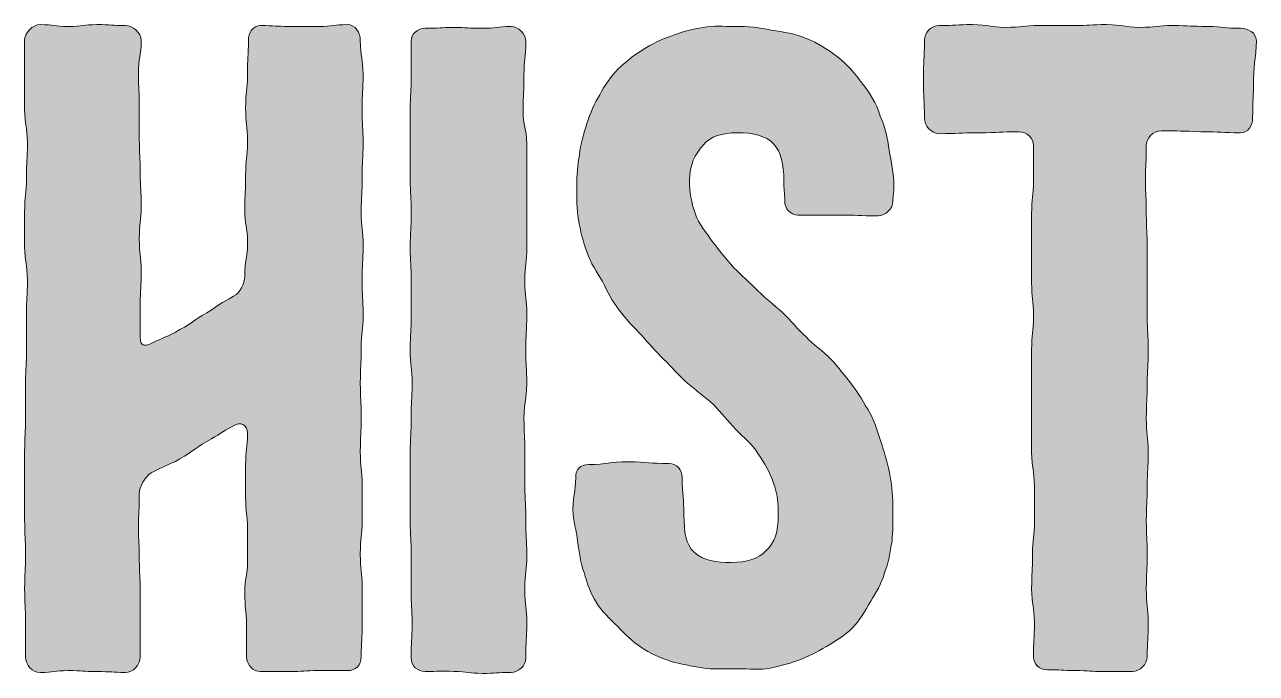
# Model space of a CAD drawing. Header units: inches. Extents: x 112 to 968, y -1050 to -30.
# Drawn here: x 116.4 to 560.1, y -476.4 to -242.5 of the extents above; entities that cross this region are included whole.
import ezdxf

# ---------------------------------------------------------------- set-up
doc = ezdxf.new("R2010")
doc.units = ezdxf.units.IN
doc.header["$MEASUREMENT"] = 0
doc.layers.add('Layer 1', color=7, linetype='Continuous')

# ---------------------------------------------------------------- blocks, each defined once
blk = doc.blocks.new('block 3')
at = {"layer": 'Layer 1', "true_color": 0xea2625}
h = blk.add_hatch(color=20, dxfattribs=at)
h.dxf.hatch_style = 2
edge = h.paths.add_edge_path()
edge.add_spline(control_points=[(222.32, -475.38), (216.99, -475.38), (216.99, -475.71), (211.66, -475.71), (206.67, -475.71), (206.67, -475.71), (201.34, -475.71), (198.67, -475.71), (196.34, -473.38), (196.34, -470.38), (196.34, -464.72), (196.34, -464.72), (196.34, -459.06), (196.34, -453.06), (195.68, -453.06), (195.68, -447.4), (195.68, -441.74), (196.68, -441.74), (196.68, -435.74), (196.68, -430.08), (196.68, -430.08), (196.68, -424.41), (196.68, -418.75), (196.01, -418.75), (196.01, -412.75), (196.01, -407.09), (196.01, -407.09), (196.01, -401.43), (196.01, -395.43), (196.68, -395.43), (196.68, -389.77), (196.68, -386.77), (194.01, -385.44), (191.68, -387.11), (186.68, -389.77), (187.02, -390.1), (182.02, -392.77), (177.02, -395.76), (177.35, -396.1), (172.36, -399.1), (167.36, -401.76), (167.03, -401.43), (162.03, -404.09), (159.7, -405.43), (157.7, -409.09), (157.7, -411.75), (157.7, -417.75), (157.37, -417.75), (157.37, -423.75), (157.37, -429.41), (157.7, -429.41), (157.7, -435.41), (157.7, -441.07), (158.04, -441.07), (158.04, -447.07), (158.04, -452.73), (158.04, -452.73), (158.04, -458.72), (158.04, -464.72), (158.04, -464.72), (158.04, -470.38), (158.04, -473.38), (155.37, -476.05), (152.71, -476.05), (147.71, -476.05), (147.71, -475.71), (142.38, -475.71), (137.38, -475.71), (137.38, -475.38), (132.05, -475.38), (127.06, -475.38), (127.06, -476.05), (122.06, -476.05), (119.06, -476.05), (116.73, -473.38), (116.73, -470.38), (116.73, -464.39), (116.73, -464.39), (116.73, -458.06), (116.73, -452.06), (116.4, -452.06), (116.4, -445.73), (116.4, -439.74), (116.73, -439.74), (116.73, -433.41), (116.73, -427.41), (116.4, -427.41), (116.4, -421.08), (116.4, -414.75), (116.4, -414.75), (116.4, -408.76), (116.4, -402.43), (116.4, -402.43), (116.4, -396.43), (116.4, -390.1), (116.73, -390.1), (116.73, -384.11), (116.73, -377.78), (116.73, -377.78), (116.73, -371.78), (116.73, -365.45), (117.06, -365.45), (117.06, -359.46), (117.06, -353.13), (117.06, -353.13), (117.06, -347.13), (117.06, -340.8), (117.39, -340.8), (117.39, -334.81), (117.39, -328.48), (116.4, -328.48), (116.4, -322.48), (116.4, -316.15), (116.4, -316.15), (116.4, -310.16), (116.4, -303.83), (117.06, -303.83), (117.06, -297.83), (117.06, -291.5), (117.39, -291.5), (117.39, -285.17), (117.39, -279.18), (116.4, -279.18), (116.4, -272.85), (116.4, -266.85), (116.4, -266.85), (116.4, -260.52), (116.4, -254.53), (116.4, -254.53), (116.4, -248.2), (116.4, -245.53), (119.06, -242.53), (122.06, -242.53), (127.06, -242.53), (127.06, -243.2), (132.05, -243.2), (137.38, -243.2), (137.38, -242.53), (142.38, -242.53), (147.71, -242.53), (147.71, -242.87), (152.71, -242.87), (155.37, -242.87), (158.37, -245.53), (158.37, -248.2), (158.37, -254.19), (157.37, -254.19), (157.37, -260.19), (157.37, -266.18), (157.7, -266.18), (157.7, -272.18), (157.7, -277.84), (157.7, -277.84), (157.7, -283.84), (157.7, -289.84), (158.04, -289.84), (158.04, -295.83), (158.04, -301.83), (158.37, -301.83), (158.37, -307.82), (158.37, -313.82), (157.7, -313.82), (157.7, -319.82), (157.7, -325.48), (158.37, -325.48), (158.37, -331.47), (158.37, -337.47), (158.04, -337.47), (158.04, -343.47), (158.04, -349.46), (158.04, -349.46), (158.04, -355.46), (158.04, -358.12), (159.37, -358.79), (162.03, -357.46), (167.03, -354.79), (167.36, -355.46), (172.36, -352.46), (177.35, -349.8), (177.02, -349.13), (182.02, -346.46), (186.68, -343.47), (186.68, -343.13), (191.68, -340.47), (194.01, -339.14), (195.68, -336.14), (195.68, -333.14), (195.68, -327.14), (196.68, -327.14), (196.68, -321.15), (196.68, -315.15), (195.68, -315.15), (195.68, -308.82), (195.68, -302.83), (196.01, -302.83), (196.01, -296.83), (196.01, -290.84), (196.68, -290.84), (196.68, -284.84), (196.68, -278.51), (196.01, -278.51), (196.01, -272.51), (196.01, -266.52), (196.68, -266.52), (196.68, -260.52), (196.68, -254.19), (197.01, -254.19), (197.01, -248.2), (197.01, -245.53), (198.67, -242.87), (201.34, -242.87), (206.67, -242.87), (206.67, -243.2), (211.66, -243.2), (216.99, -243.2), (216.99, -243.2), (222.32, -243.2), (227.65, -243.2), (227.65, -242.53), (232.65, -242.53), (235.65, -242.53), (237.31, -245.53), (237.31, -248.2), (237.31, -254.53), (238.31, -254.53), (238.31, -260.52), (238.31, -266.85), (237.98, -266.85), (237.98, -272.85), (237.98, -279.18), (238.31, -279.18), (238.31, -285.17), (238.31, -291.5), (237.98, -291.5), (237.98, -297.5), (237.98, -303.83), (237.65, -303.83), (237.65, -309.82), (237.65, -316.15), (238.31, -316.15), (238.31, -322.48), (238.31, -328.48), (237.98, -328.48), (237.98, -334.81), (237.98, -340.8), (238.31, -340.8), (238.31, -347.13), (238.31, -353.13), (237.65, -353.13), (237.65, -359.46), (237.65, -365.45), (237.31, -365.45), (237.31, -371.78), (237.31, -377.78), (237.65, -377.78), (237.65, -384.11), (237.65, -390.1), (237.31, -390.1), (237.31, -396.43), (237.31, -402.43), (237.98, -402.43), (237.98, -408.76), (237.98, -414.75), (237.98, -414.75), (237.98, -421.08), (237.98, -427.08), (237.31, -427.08), (237.31, -433.41), (237.31, -439.4), (237.98, -439.4), (237.98, -445.73), (237.98, -452.06), (237.98, -452.06), (237.98, -458.06), (237.98, -464.39), (237.65, -464.39), (237.65, -470.38), (237.65, -473.38), (235.65, -475.38), (232.65, -475.38), (227.65, -475.38), (227.65, -475.38), (222.32, -475.38)], knot_values=[0, 0, 0, 0, 1, 1, 1, 2, 2, 2, 3, 3, 3, 4, 4, 4, 5, 5, 5, 6, 6, 6, 7, 7, 7, 8, 8, 8, 9, 9, 9, 10, 10, 10, 11, 11, 11, 12, 12, 12, 13, 13, 13, 14, 14, 14, 15, 15, 15, 16, 16, 16, 17, 17, 17, 18, 18, 18, 19, 19, 19, 20, 20, 20, 21, 21, 21, 22, 22, 22, 23, 23, 23, 24, 24, 24, 25, 25, 25, 26, 26, 26, 27, 27, 27, 28, 28, 28, 29, 29, 29, 30, 30, 30, 31, 31, 31, 32, 32, 32, 33, 33, 33, 34, 34, 34, 35, 35, 35, 36, 36, 36, 37, 37, 37, 38, 38, 38, 39, 39, 39, 40, 40, 40, 41, 41, 41, 42, 42, 42, 43, 43, 43, 44, 44, 44, 45, 45, 45, 46, 46, 46, 47, 47, 47, 48, 48, 48, 49, 49, 49, 50, 50, 50, 51, 51, 51, 52, 52, 52, 53, 53, 53, 54, 54, 54, 55, 55, 55, 56, 56, 56, 57, 57, 57, 58, 58, 58, 59, 59, 59, 60, 60, 60, 61, 61, 61, 62, 62, 62, 63, 63, 63, 64, 64, 64, 65, 65, 65, 66, 66, 66, 67, 67, 67, 68, 68, 68, 69, 69, 69, 70, 70, 70, 71, 71, 71, 72, 72, 72, 73, 73, 73, 74, 74, 74, 75, 75, 75, 76, 76, 76, 77, 77, 77, 78, 78, 78, 79, 79, 79, 80, 80, 80, 81, 81, 81, 82, 82, 82, 83, 83, 83, 84, 84, 84, 85, 85, 85, 86, 86, 86, 87, 87, 87, 88, 88, 88, 89, 89, 89, 90, 90, 90, 91, 91, 91, 92, 92, 92, 93, 93, 93, 94, 94, 94, 94], degree=3, periodic=1)
h = blk.add_hatch(color=20, dxfattribs=at)
h.dxf.hatch_style = 2
edge = h.paths.add_edge_path()
edge.add_spline(control_points=[(297.27, -433.74), (297.27, -439.74), (296.6, -439.74), (296.6, -446.07), (296.6, -452.4), (297.27, -452.4), (297.27, -458.39), (297.27, -464.39), (296.94, -464.39), (296.94, -470.72), (296.94, -473.71), (294.27, -476.05), (291.61, -476.05), (286.28, -476.05), (286.28, -476.38), (281.28, -476.38), (276.28, -476.38), (276.28, -475.71), (270.95, -475.71), (265.96, -475.38), (265.96, -475.71), (260.63, -475.71), (257.96, -475.71), (255.63, -473.71), (255.63, -470.72), (255.63, -464.72), (255.96, -464.72), (255.96, -458.39), (255.96, -452.4), (255.63, -452.4), (255.63, -446.07), (255.63, -440.07), (255.63, -440.07), (255.63, -433.74), (255.63, -427.74), (255.3, -427.74), (255.3, -421.42), (255.3, -415.09), (255.3, -415.09), (255.3, -409.09), (255.3, -402.76), (255.3, -402.76), (255.3, -396.76), (255.3, -390.44), (255.63, -390.44), (255.63, -384.44), (255.63, -378.11), (255.96, -378.11), (255.96, -372.11), (255.96, -365.79), (255.3, -365.79), (255.3, -359.79), (255.3, -353.46), (255.63, -353.46), (255.63, -347.46), (255.63, -341.13), (255.63, -341.13), (255.63, -335.14), (255.63, -328.81), (255.3, -328.81), (255.3, -322.81), (255.3, -316.49), (255.63, -316.49), (255.63, -310.49), (255.63, -304.16), (255.3, -304.16), (255.3, -297.83), (255.3, -291.83), (255.3, -291.83), (255.3, -285.84), (255.3, -279.51), (255.3, -279.51), (255.3, -273.51), (255.3, -267.18), (255.63, -267.18), (255.63, -260.85), (255.63, -254.86), (255.63, -254.86), (255.63, -248.53), (255.63, -245.87), (257.96, -243.87), (260.63, -243.87), (265.96, -243.87), (265.96, -243.53), (270.95, -243.53), (275.95, -243.53), (275.95, -243.87), (281.28, -243.87), (286.28, -243.87), (286.28, -243.2), (291.61, -243.2), (294.27, -243.2), (296.94, -245.87), (296.94, -248.53), (296.94, -254.86), (296.27, -254.86), (296.27, -260.85), (296.27, -267.18), (295.94, -267.18), (295.94, -273.18), (295.94, -279.51), (297.27, -279.51), (297.27, -285.51), (297.27, -291.83), (297.27, -291.83), (297.27, -297.83), (297.27, -304.16), (297.27, -304.16), (297.27, -310.16), (297.27, -316.49), (297.27, -316.49), (297.27, -322.48), (297.27, -328.81), (296.6, -328.81), (296.6, -334.81), (296.6, -341.13), (297.27, -341.13), (297.27, -347.13), (297.27, -353.46), (296.94, -353.46), (296.94, -359.79), (296.94, -365.79), (297.27, -365.79), (297.27, -372.11), (297.27, -378.11), (296.27, -378.11), (296.27, -384.44), (296.27, -390.44), (296.6, -390.44), (296.6, -396.76), (296.6, -402.76), (296.6, -402.76), (296.6, -409.09), (296.6, -415.09), (296.94, -415.09), (296.94, -421.42), (296.94, -427.41), (297.27, -427.41), (297.27, -433.74)], knot_values=[0, 0, 0, 0, 1, 1, 1, 2, 2, 2, 3, 3, 3, 4, 4, 4, 5, 5, 5, 6, 6, 6, 7, 7, 7, 8, 8, 8, 9, 9, 9, 10, 10, 10, 11, 11, 11, 12, 12, 12, 13, 13, 13, 14, 14, 14, 15, 15, 15, 16, 16, 16, 17, 17, 17, 18, 18, 18, 19, 19, 19, 20, 20, 20, 21, 21, 21, 22, 22, 22, 23, 23, 23, 24, 24, 24, 25, 25, 25, 26, 26, 26, 27, 27, 27, 28, 28, 28, 29, 29, 29, 30, 30, 30, 31, 31, 31, 32, 32, 32, 33, 33, 33, 34, 34, 34, 35, 35, 35, 36, 36, 36, 37, 37, 37, 38, 38, 38, 39, 39, 39, 40, 40, 40, 41, 41, 41, 42, 42, 42, 43, 43, 43, 44, 44, 44, 45, 45, 45, 46, 46, 46, 46], degree=3, periodic=1)
h = blk.add_hatch(color=20, dxfattribs=at)
h.dxf.hatch_style = 2
edge = h.paths.add_edge_path()
edge.add_spline(control_points=[(349.23, -472.05), (345.23, -470.72), (341.57, -469.05), (338.57, -467.05), (335.24, -465.05), (332.57, -462.05), (329.91, -459.39), (327.24, -456.73), (324.24, -454.06), (322.25, -450.73), (320.25, -447.4), (318.91, -443.73), (317.91, -440.07), (316.58, -436.74), (316.25, -432.74), (315.58, -428.74), (315.25, -425.08), (313.92, -421.42), (313.92, -417.42), (313.92, -411.42), (314.92, -411.42), (314.92, -405.76), (314.92, -402.76), (316.58, -401.09), (319.58, -401.09), (326.57, -401.09), (326.57, -400.1), (333.9, -400.1), (341.23, -400.1), (341.23, -400.76), (348.56, -400.76), (351.23, -400.76), (353.22, -402.76), (353.22, -405.76), (353.22, -412.75), (353.89, -412.75), (353.89, -419.42), (353.89, -425.08), (354.56, -430.08), (357.55, -432.74), (360.89, -435.74), (365.55, -436.41), (370.88, -436.41), (376.54, -436.41), (380.87, -435.07), (383.54, -432.07), (386.54, -429.41), (387.87, -425.08), (387.87, -419.42), (387.87, -415.42), (387.54, -411.42), (386.2, -407.76), (384.87, -404.09), (382.87, -400.43), (380.54, -397.1), (378.54, -393.77), (375.54, -391.44), (372.55, -388.44), (369.88, -385.44), (367.22, -382.44), (364.55, -379.44), (361.55, -376.78), (358.22, -374.45), (355.22, -371.78), (352.22, -369.12), (349.56, -366.12), (346.56, -363.12), (343.9, -360.46), (341.23, -357.46), (338.57, -354.46), (335.9, -351.46), (332.91, -348.8), (330.57, -345.47), (328.24, -342.47), (326.24, -338.8), (324.58, -335.14), (322.58, -331.81), (320.25, -328.48), (318.91, -324.48), (317.58, -320.82), (316.58, -316.82), (315.91, -312.82), (315.25, -309.16), (315.25, -305.16), (315.25, -300.83), (315.25, -296.83), (315.58, -293.17), (316.25, -289.5), (316.58, -285.51), (317.91, -281.84), (318.91, -278.18), (320.25, -274.51), (321.58, -270.85), (323.58, -267.85), (325.24, -264.52), (327.58, -261.19), (330.24, -258.52), (332.91, -255.86), (335.9, -253.53), (339.23, -251.53), (342.23, -249.53), (345.9, -247.86), (349.56, -246.53), (352.89, -245.2), (356.89, -244.2), (360.89, -243.53), (364.55, -242.87), (368.21, -243.2), (372.21, -243.2), (376.88, -243.2), (381.21, -243.53), (385.2, -244.53), (389.87, -245.2), (394.2, -245.87), (397.86, -247.53), (402.19, -249.2), (405.86, -251.53), (409.19, -254.19), (412.85, -256.86), (415.52, -260.19), (418.18, -263.85), (420.85, -267.18), (423.18, -270.85), (424.51, -275.18), (426.18, -278.84), (427.18, -283.51), (427.84, -287.84), (428.51, -291.83), (429.51, -296.16), (429.51, -300.83), (429.51, -303.49), (429.18, -303.49), (429.18, -306.16), (429.18, -308.82), (426.51, -311.49), (423.85, -311.49), (416.52, -311.49), (416.52, -311.16), (409.52, -311.16), (402.19, -311.16), (402.19, -311.16), (394.86, -311.16), (392.2, -311.16), (390.2, -308.82), (390.2, -306.16), (390.2, -302.49), (389.87, -302.49), (389.87, -298.5), (389.87, -293.17), (388.87, -288.5), (386.2, -285.51), (383.2, -282.51), (378.87, -281.51), (373.21, -281.51), (367.55, -281.51), (363.55, -282.84), (360.89, -285.84), (357.89, -289.17), (355.89, -293.17), (355.89, -298.5), (355.89, -302.83), (356.56, -306.82), (357.89, -310.49), (359.22, -314.49), (361.89, -317.48), (364.22, -320.82), (366.55, -323.81), (368.88, -326.81), (371.88, -330.14), (374.54, -332.81), (377.54, -335.47), (380.54, -338.47), (383.2, -341.13), (386.2, -343.47), (389.53, -346.46), (392.2, -349.13), (394.86, -352.13), (397.86, -355.13), (400.53, -357.79), (403.86, -360.12), (406.86, -363.12), (409.52, -366.12), (411.85, -369.12), (414.52, -372.45), (416.85, -375.45), (418.85, -379.11), (420.85, -382.44), (422.84, -386.11), (423.85, -390.1), (425.18, -393.77), (426.18, -397.43), (427.51, -401.43), (428.17, -405.43), (428.84, -409.09), (429.18, -413.09), (429.18, -417.42), (429.18, -421.42), (429.18, -425.08), (428.84, -428.74), (428.17, -432.74), (427.51, -436.74), (426.18, -440.07), (425.18, -444.07), (422.84, -447.4), (421.18, -450.4), (419.18, -453.73), (417.18, -457.39), (414.52, -460.06), (411.85, -462.72), (408.52, -464.72), (405.19, -466.72), (401.86, -468.72), (398.53, -470.38), (394.86, -471.71), (391.2, -473.05), (387.54, -474.05), (383.54, -474.71), (379.87, -475.05), (375.88, -474.71), (371.88, -474.71), (367.88, -474.71), (364.22, -475.05), (360.55, -474.38), (356.56, -473.71), (352.56, -473.05), (349.23, -472.05)], knot_values=[0, 0, 0, 0, 1, 1, 1, 2, 2, 2, 3, 3, 3, 4, 4, 4, 5, 5, 5, 6, 6, 6, 7, 7, 7, 8, 8, 8, 9, 9, 9, 10, 10, 10, 11, 11, 11, 12, 12, 12, 13, 13, 13, 14, 14, 14, 15, 15, 15, 16, 16, 16, 17, 17, 17, 18, 18, 18, 19, 19, 19, 20, 20, 20, 21, 21, 21, 22, 22, 22, 23, 23, 23, 24, 24, 24, 25, 25, 25, 26, 26, 26, 27, 27, 27, 28, 28, 28, 29, 29, 29, 30, 30, 30, 31, 31, 31, 32, 32, 32, 33, 33, 33, 34, 34, 34, 35, 35, 35, 36, 36, 36, 37, 37, 37, 38, 38, 38, 39, 39, 39, 40, 40, 40, 41, 41, 41, 42, 42, 42, 43, 43, 43, 44, 44, 44, 45, 45, 45, 46, 46, 46, 47, 47, 47, 48, 48, 48, 49, 49, 49, 50, 50, 50, 51, 51, 51, 52, 52, 52, 53, 53, 53, 54, 54, 54, 55, 55, 55, 56, 56, 56, 57, 57, 57, 58, 58, 58, 59, 59, 59, 60, 60, 60, 61, 61, 61, 62, 62, 62, 63, 63, 63, 64, 64, 64, 65, 65, 65, 66, 66, 66, 67, 67, 67, 68, 68, 68, 69, 69, 69, 70, 70, 70, 71, 71, 71, 72, 72, 72, 73, 73, 73, 74, 74, 74, 75, 75, 75, 75], degree=3, periodic=1)
h = blk.add_hatch(color=20, dxfattribs=at)
h.dxf.hatch_style = 2
edge = h.paths.add_edge_path()
edge.add_spline(control_points=[(474.47, -281.17), (467.48, -281.17), (467.48, -281.51), (460.15, -281.51), (452.82, -281.51), (452.82, -281.84), (445.83, -281.84), (442.83, -281.84), (440.5, -278.84), (440.5, -276.18), (440.5, -269.18), (440.16, -269.18), (440.16, -262.19), (440.16, -255.19), (440.5, -255.19), (440.5, -248.2), (440.5, -245.53), (442.83, -242.87), (445.83, -242.87), (451.82, -242.87), (451.82, -242.53), (457.82, -242.53), (463.81, -242.53), (463.81, -243.53), (469.81, -243.53), (475.81, -243.53), (475.81, -242.87), (482.13, -242.87), (488.13, -242.87), (488.13, -242.87), (494.13, -242.87), (500.12, -242.87), (500.12, -242.53), (506.12, -242.53), (512.12, -242.53), (512.12, -243.53), (518.11, -243.53), (524.11, -243.53), (524.11, -242.87), (530.1, -242.87), (536.43, -242.87), (536.43, -243.2), (542.43, -243.2), (548.43, -243.2), (548.43, -243.87), (554.42, -243.87), (557.09, -243.87), (560.08, -245.53), (560.08, -248.2), (560.08, -255.19), (559.09, -255.19), (559.09, -262.19), (559.09, -269.18), (558.75, -269.18), (558.75, -276.18), (558.75, -278.84), (557.09, -281.51), (554.42, -281.51), (547.43, -281.51), (547.43, -281.17), (540.1, -281.17), (532.77, -280.84), (532.77, -280.84), (525.77, -280.84), (522.78, -280.84), (520.44, -283.51), (520.44, -286.17), (520.44, -292.5), (520.11, -292.5), (520.11, -298.5), (520.11, -304.49), (520.44, -304.49), (520.44, -310.82), (520.44, -316.82), (520.78, -316.82), (520.78, -323.15), (520.78, -329.14), (520.78, -329.14), (520.78, -335.47), (520.78, -341.47), (520.78, -341.47), (520.78, -347.46), (520.78, -353.79), (521.11, -353.79), (521.11, -359.79), (521.11, -366.12), (520.78, -366.12), (520.78, -372.11), (520.78, -378.11), (520.44, -378.11), (520.44, -384.44), (520.44, -390.44), (521.11, -390.44), (521.11, -396.76), (521.11, -402.76), (520.78, -402.76), (520.78, -409.09), (520.78, -415.09), (520.44, -415.09), (520.44, -421.42), (520.44, -427.41), (520.78, -427.41), (520.78, -433.41), (520.78, -439.74), (520.44, -439.74), (520.44, -445.73), (520.44, -452.06), (521.11, -452.06), (521.11, -458.06), (521.11, -464.39), (520.78, -464.39), (520.78, -470.38), (520.78, -473.05), (518.11, -475.71), (515.45, -475.71), (510.45, -475.71), (510.45, -475.71), (505.12, -475.71), (500.12, -475.71), (500.12, -475.38), (494.79, -475.38), (489.8, -475.38), (489.8, -475.05), (484.8, -475.05), (481.8, -475.05), (479.8, -473.05), (479.8, -470.38), (479.8, -464.39), (480.14, -464.39), (480.14, -458.06), (480.14, -452.06), (479.14, -452.06), (479.14, -445.73), (479.14, -439.74), (479.47, -439.74), (479.47, -433.74), (479.47, -427.41), (480.14, -427.41), (480.14, -421.42), (480.14, -415.09), (480.14, -415.09), (480.14, -409.09), (480.14, -402.76), (479.14, -402.76), (479.14, -396.76), (479.14, -390.77), (479.14, -390.77), (479.14, -384.44), (479.14, -378.44), (479.14, -378.44), (479.14, -372.11), (479.14, -366.12), (479.14, -366.12), (479.14, -359.79), (479.14, -353.79), (479.8, -353.79), (479.8, -347.8), (479.8, -341.47), (479.14, -341.47), (479.14, -335.47), (479.14, -329.14), (479.14, -329.14), (479.14, -323.15), (479.14, -316.82), (479.14, -316.82), (479.14, -310.82), (479.14, -304.83), (479.8, -304.83), (479.8, -298.5), (479.8, -292.5), (479.8, -292.5), (479.8, -286.17), (479.8, -283.51), (477.47, -281.17), (474.47, -281.17)], knot_values=[0, 0, 0, 0, 1, 1, 1, 2, 2, 2, 3, 3, 3, 4, 4, 4, 5, 5, 5, 6, 6, 6, 7, 7, 7, 8, 8, 8, 9, 9, 9, 10, 10, 10, 11, 11, 11, 12, 12, 12, 13, 13, 13, 14, 14, 14, 15, 15, 15, 16, 16, 16, 17, 17, 17, 18, 18, 18, 19, 19, 19, 20, 20, 20, 21, 21, 21, 22, 22, 22, 23, 23, 23, 24, 24, 24, 25, 25, 25, 26, 26, 26, 27, 27, 27, 28, 28, 28, 29, 29, 29, 30, 30, 30, 31, 31, 31, 32, 32, 32, 33, 33, 33, 34, 34, 34, 35, 35, 35, 36, 36, 36, 37, 37, 37, 38, 38, 38, 39, 39, 39, 40, 40, 40, 41, 41, 41, 42, 42, 42, 43, 43, 43, 44, 44, 44, 45, 45, 45, 46, 46, 46, 47, 47, 47, 48, 48, 48, 49, 49, 49, 50, 50, 50, 51, 51, 51, 52, 52, 52, 53, 53, 53, 54, 54, 54, 55, 55, 55, 56, 56, 56, 57, 57, 57, 58, 58, 58, 58], degree=3, periodic=1)
at = {"layer": 'Layer 1', "lineweight": 0}
for points, knots in [([(222.32, -475.38), (216.99, -475.38), (216.99, -475.71), (211.66, -475.71), (206.67, -475.71), (206.67, -475.71), (201.34, -475.71), (198.67, -475.71), (196.34, -473.38), (196.34, -470.38), (196.34, -464.72), (196.34, -464.72), (196.34, -459.06), (196.34, -453.06), (195.68, -453.06), (195.68, -447.4), (195.68, -441.74), (196.68, -441.74), (196.68, -435.74), (196.68, -430.08), (196.68, -430.08), (196.68, -424.41), (196.68, -418.75), (196.01, -418.75), (196.01, -412.75), (196.01, -407.09), (196.01, -407.09), (196.01, -401.43), (196.01, -395.43), (196.68, -395.43), (196.68, -389.77), (196.68, -386.77), (194.01, -385.44), (191.68, -387.11), (186.68, -389.77), (187.02, -390.1), (182.02, -392.77), (177.02, -395.76), (177.35, -396.1), (172.36, -399.1), (167.36, -401.76), (167.03, -401.43), (162.03, -404.09), (159.7, -405.43), (157.7, -409.09), (157.7, -411.75), (157.7, -417.75), (157.37, -417.75), (157.37, -423.75), (157.37, -429.41), (157.7, -429.41), (157.7, -435.41), (157.7, -441.07), (158.04, -441.07), (158.04, -447.07), (158.04, -452.73), (158.04, -452.73), (158.04, -458.72), (158.04, -464.72), (158.04, -464.72), (158.04, -470.38), (158.04, -473.38), (155.37, -476.05), (152.71, -476.05), (147.71, -476.05), (147.71, -475.71), (142.38, -475.71), (137.38, -475.71), (137.38, -475.38), (132.05, -475.38), (127.06, -475.38), (127.06, -476.05), (122.06, -476.05), (119.06, -476.05), (116.73, -473.38), (116.73, -470.38), (116.73, -464.39), (116.73, -464.39), (116.73, -458.06), (116.73, -452.06), (116.4, -452.06), (116.4, -445.73), (116.4, -439.74), (116.73, -439.74), (116.73, -433.41), (116.73, -427.41), (116.4, -427.41), (116.4, -421.08), (116.4, -414.75), (116.4, -414.75), (116.4, -408.76), (116.4, -402.43), (116.4, -402.43), (116.4, -396.43), (116.4, -390.1), (116.73, -390.1), (116.73, -384.11), (116.73, -377.78), (116.73, -377.78), (116.73, -371.78), (116.73, -365.45), (117.06, -365.45), (117.06, -359.46), (117.06, -353.13), (117.06, -353.13), (117.06, -347.13), (117.06, -340.8), (117.39, -340.8), (117.39, -334.81), (117.39, -328.48), (116.4, -328.48), (116.4, -322.48), (116.4, -316.15), (116.4, -316.15), (116.4, -310.16), (116.4, -303.83), (117.06, -303.83), (117.06, -297.83), (117.06, -291.5), (117.39, -291.5), (117.39, -285.17), (117.39, -279.18), (116.4, -279.18), (116.4, -272.85), (116.4, -266.85), (116.4, -266.85), (116.4, -260.52), (116.4, -254.53), (116.4, -254.53), (116.4, -248.2), (116.4, -245.53), (119.06, -242.53), (122.06, -242.53), (127.06, -242.53), (127.06, -243.2), (132.05, -243.2), (137.38, -243.2), (137.38, -242.53), (142.38, -242.53), (147.71, -242.53), (147.71, -242.87), (152.71, -242.87), (155.37, -242.87), (158.37, -245.53), (158.37, -248.2), (158.37, -254.19), (157.37, -254.19), (157.37, -260.19), (157.37, -266.18), (157.7, -266.18), (157.7, -272.18), (157.7, -277.84), (157.7, -277.84), (157.7, -283.84), (157.7, -289.84), (158.04, -289.84), (158.04, -295.83), (158.04, -301.83), (158.37, -301.83), (158.37, -307.82), (158.37, -313.82), (157.7, -313.82), (157.7, -319.82), (157.7, -325.48), (158.37, -325.48), (158.37, -331.47), (158.37, -337.47), (158.04, -337.47), (158.04, -343.47), (158.04, -349.46), (158.04, -349.46), (158.04, -355.46), (158.04, -358.12), (159.37, -358.79), (162.03, -357.46), (167.03, -354.79), (167.36, -355.46), (172.36, -352.46), (177.35, -349.8), (177.02, -349.13), (182.02, -346.46), (186.68, -343.47), (186.68, -343.13), (191.68, -340.47), (194.01, -339.14), (195.68, -336.14), (195.68, -333.14), (195.68, -327.14), (196.68, -327.14), (196.68, -321.15), (196.68, -315.15), (195.68, -315.15), (195.68, -308.82), (195.68, -302.83), (196.01, -302.83), (196.01, -296.83), (196.01, -290.84), (196.68, -290.84), (196.68, -284.84), (196.68, -278.51), (196.01, -278.51), (196.01, -272.51), (196.01, -266.52), (196.68, -266.52), (196.68, -260.52), (196.68, -254.19), (197.01, -254.19), (197.01, -248.2), (197.01, -245.53), (198.67, -242.87), (201.34, -242.87), (206.67, -242.87), (206.67, -243.2), (211.66, -243.2), (216.99, -243.2), (216.99, -243.2), (222.32, -243.2), (227.65, -243.2), (227.65, -242.53), (232.65, -242.53), (235.65, -242.53), (237.31, -245.53), (237.31, -248.2), (237.31, -254.53), (238.31, -254.53), (238.31, -260.52), (238.31, -266.85), (237.98, -266.85), (237.98, -272.85), (237.98, -279.18), (238.31, -279.18), (238.31, -285.17), (238.31, -291.5), (237.98, -291.5), (237.98, -297.5), (237.98, -303.83), (237.65, -303.83), (237.65, -309.82), (237.65, -316.15), (238.31, -316.15), (238.31, -322.48), (238.31, -328.48), (237.98, -328.48), (237.98, -334.81), (237.98, -340.8), (238.31, -340.8), (238.31, -347.13), (238.31, -353.13), (237.65, -353.13), (237.65, -359.46), (237.65, -365.45), (237.31, -365.45), (237.31, -371.78), (237.31, -377.78), (237.65, -377.78), (237.65, -384.11), (237.65, -390.1), (237.31, -390.1), (237.31, -396.43), (237.31, -402.43), (237.98, -402.43), (237.98, -408.76), (237.98, -414.75), (237.98, -414.75), (237.98, -421.08), (237.98, -427.08), (237.31, -427.08), (237.31, -433.41), (237.31, -439.4), (237.98, -439.4), (237.98, -445.73), (237.98, -452.06), (237.98, -452.06), (237.98, -458.06), (237.98, -464.39), (237.65, -464.39), (237.65, -470.38), (237.65, -473.38), (235.65, -475.38), (232.65, -475.38), (227.65, -475.38), (227.65, -475.38), (222.32, -475.38)], [0, 0, 0, 0, 1, 1, 1, 2, 2, 2, 3, 3, 3, 4, 4, 4, 5, 5, 5, 6, 6, 6, 7, 7, 7, 8, 8, 8, 9, 9, 9, 10, 10, 10, 11, 11, 11, 12, 12, 12, 13, 13, 13, 14, 14, 14, 15, 15, 15, 16, 16, 16, 17, 17, 17, 18, 18, 18, 19, 19, 19, 20, 20, 20, 21, 21, 21, 22, 22, 22, 23, 23, 23, 24, 24, 24, 25, 25, 25, 26, 26, 26, 27, 27, 27, 28, 28, 28, 29, 29, 29, 30, 30, 30, 31, 31, 31, 32, 32, 32, 33, 33, 33, 34, 34, 34, 35, 35, 35, 36, 36, 36, 37, 37, 37, 38, 38, 38, 39, 39, 39, 40, 40, 40, 41, 41, 41, 42, 42, 42, 43, 43, 43, 44, 44, 44, 45, 45, 45, 46, 46, 46, 47, 47, 47, 48, 48, 48, 49, 49, 49, 50, 50, 50, 51, 51, 51, 52, 52, 52, 53, 53, 53, 54, 54, 54, 55, 55, 55, 56, 56, 56, 57, 57, 57, 58, 58, 58, 59, 59, 59, 60, 60, 60, 61, 61, 61, 62, 62, 62, 63, 63, 63, 64, 64, 64, 65, 65, 65, 66, 66, 66, 67, 67, 67, 68, 68, 68, 69, 69, 69, 70, 70, 70, 71, 71, 71, 72, 72, 72, 73, 73, 73, 74, 74, 74, 75, 75, 75, 76, 76, 76, 77, 77, 77, 78, 78, 78, 79, 79, 79, 80, 80, 80, 81, 81, 81, 82, 82, 82, 83, 83, 83, 84, 84, 84, 85, 85, 85, 86, 86, 86, 87, 87, 87, 88, 88, 88, 89, 89, 89, 90, 90, 90, 91, 91, 91, 92, 92, 92, 93, 93, 93, 94, 94, 94, 94]), ([(297.27, -433.74), (297.27, -439.74), (296.6, -439.74), (296.6, -446.07), (296.6, -452.4), (297.27, -452.4), (297.27, -458.39), (297.27, -464.39), (296.94, -464.39), (296.94, -470.72), (296.94, -473.71), (294.27, -476.05), (291.61, -476.05), (286.28, -476.05), (286.28, -476.38), (281.28, -476.38), (276.28, -476.38), (276.28, -475.71), (270.95, -475.71), (265.96, -475.38), (265.96, -475.71), (260.63, -475.71), (257.96, -475.71), (255.63, -473.71), (255.63, -470.72), (255.63, -464.72), (255.96, -464.72), (255.96, -458.39), (255.96, -452.4), (255.63, -452.4), (255.63, -446.07), (255.63, -440.07), (255.63, -440.07), (255.63, -433.74), (255.63, -427.74), (255.3, -427.74), (255.3, -421.42), (255.3, -415.09), (255.3, -415.09), (255.3, -409.09), (255.3, -402.76), (255.3, -402.76), (255.3, -396.76), (255.3, -390.44), (255.63, -390.44), (255.63, -384.44), (255.63, -378.11), (255.96, -378.11), (255.96, -372.11), (255.96, -365.79), (255.3, -365.79), (255.3, -359.79), (255.3, -353.46), (255.63, -353.46), (255.63, -347.46), (255.63, -341.13), (255.63, -341.13), (255.63, -335.14), (255.63, -328.81), (255.3, -328.81), (255.3, -322.81), (255.3, -316.49), (255.63, -316.49), (255.63, -310.49), (255.63, -304.16), (255.3, -304.16), (255.3, -297.83), (255.3, -291.83), (255.3, -291.83), (255.3, -285.84), (255.3, -279.51), (255.3, -279.51), (255.3, -273.51), (255.3, -267.18), (255.63, -267.18), (255.63, -260.85), (255.63, -254.86), (255.63, -254.86), (255.63, -248.53), (255.63, -245.87), (257.96, -243.87), (260.63, -243.87), (265.96, -243.87), (265.96, -243.53), (270.95, -243.53), (275.95, -243.53), (275.95, -243.87), (281.28, -243.87), (286.28, -243.87), (286.28, -243.2), (291.61, -243.2), (294.27, -243.2), (296.94, -245.87), (296.94, -248.53), (296.94, -254.86), (296.27, -254.86), (296.27, -260.85), (296.27, -267.18), (295.94, -267.18), (295.94, -273.18), (295.94, -279.51), (297.27, -279.51), (297.27, -285.51), (297.27, -291.83), (297.27, -291.83), (297.27, -297.83), (297.27, -304.16), (297.27, -304.16), (297.27, -310.16), (297.27, -316.49), (297.27, -316.49), (297.27, -322.48), (297.27, -328.81), (296.6, -328.81), (296.6, -334.81), (296.6, -341.13), (297.27, -341.13), (297.27, -347.13), (297.27, -353.46), (296.94, -353.46), (296.94, -359.79), (296.94, -365.79), (297.27, -365.79), (297.27, -372.11), (297.27, -378.11), (296.27, -378.11), (296.27, -384.44), (296.27, -390.44), (296.6, -390.44), (296.6, -396.76), (296.6, -402.76), (296.6, -402.76), (296.6, -409.09), (296.6, -415.09), (296.94, -415.09), (296.94, -421.42), (296.94, -427.41), (297.27, -427.41), (297.27, -433.74)], [0, 0, 0, 0, 1, 1, 1, 2, 2, 2, 3, 3, 3, 4, 4, 4, 5, 5, 5, 6, 6, 6, 7, 7, 7, 8, 8, 8, 9, 9, 9, 10, 10, 10, 11, 11, 11, 12, 12, 12, 13, 13, 13, 14, 14, 14, 15, 15, 15, 16, 16, 16, 17, 17, 17, 18, 18, 18, 19, 19, 19, 20, 20, 20, 21, 21, 21, 22, 22, 22, 23, 23, 23, 24, 24, 24, 25, 25, 25, 26, 26, 26, 27, 27, 27, 28, 28, 28, 29, 29, 29, 30, 30, 30, 31, 31, 31, 32, 32, 32, 33, 33, 33, 34, 34, 34, 35, 35, 35, 36, 36, 36, 37, 37, 37, 38, 38, 38, 39, 39, 39, 40, 40, 40, 41, 41, 41, 42, 42, 42, 43, 43, 43, 44, 44, 44, 45, 45, 45, 46, 46, 46, 46]), ([(349.23, -472.05), (345.23, -470.72), (341.57, -469.05), (338.57, -467.05), (335.24, -465.05), (332.57, -462.05), (329.91, -459.39), (327.24, -456.73), (324.24, -454.06), (322.25, -450.73), (320.25, -447.4), (318.91, -443.73), (317.91, -440.07), (316.58, -436.74), (316.25, -432.74), (315.58, -428.74), (315.25, -425.08), (313.92, -421.42), (313.92, -417.42), (313.92, -411.42), (314.92, -411.42), (314.92, -405.76), (314.92, -402.76), (316.58, -401.09), (319.58, -401.09), (326.57, -401.09), (326.57, -400.1), (333.9, -400.1), (341.23, -400.1), (341.23, -400.76), (348.56, -400.76), (351.23, -400.76), (353.22, -402.76), (353.22, -405.76), (353.22, -412.75), (353.89, -412.75), (353.89, -419.42), (353.89, -425.08), (354.56, -430.08), (357.55, -432.74), (360.89, -435.74), (365.55, -436.41), (370.88, -436.41), (376.54, -436.41), (380.87, -435.07), (383.54, -432.07), (386.54, -429.41), (387.87, -425.08), (387.87, -419.42), (387.87, -415.42), (387.54, -411.42), (386.2, -407.76), (384.87, -404.09), (382.87, -400.43), (380.54, -397.1), (378.54, -393.77), (375.54, -391.44), (372.55, -388.44), (369.88, -385.44), (367.22, -382.44), (364.55, -379.44), (361.55, -376.78), (358.22, -374.45), (355.22, -371.78), (352.22, -369.12), (349.56, -366.12), (346.56, -363.12), (343.9, -360.46), (341.23, -357.46), (338.57, -354.46), (335.9, -351.46), (332.91, -348.8), (330.57, -345.47), (328.24, -342.47), (326.24, -338.8), (324.58, -335.14), (322.58, -331.81), (320.25, -328.48), (318.91, -324.48), (317.58, -320.82), (316.58, -316.82), (315.91, -312.82), (315.25, -309.16), (315.25, -305.16), (315.25, -300.83), (315.25, -296.83), (315.58, -293.17), (316.25, -289.5), (316.58, -285.51), (317.91, -281.84), (318.91, -278.18), (320.25, -274.51), (321.58, -270.85), (323.58, -267.85), (325.24, -264.52), (327.58, -261.19), (330.24, -258.52), (332.91, -255.86), (335.9, -253.53), (339.23, -251.53), (342.23, -249.53), (345.9, -247.86), (349.56, -246.53), (352.89, -245.2), (356.89, -244.2), (360.89, -243.53), (364.55, -242.87), (368.21, -243.2), (372.21, -243.2), (376.88, -243.2), (381.21, -243.53), (385.2, -244.53), (389.87, -245.2), (394.2, -245.87), (397.86, -247.53), (402.19, -249.2), (405.86, -251.53), (409.19, -254.19), (412.85, -256.86), (415.52, -260.19), (418.18, -263.85), (420.85, -267.18), (423.18, -270.85), (424.51, -275.18), (426.18, -278.84), (427.18, -283.51), (427.84, -287.84), (428.51, -291.83), (429.51, -296.16), (429.51, -300.83), (429.51, -303.49), (429.18, -303.49), (429.18, -306.16), (429.18, -308.82), (426.51, -311.49), (423.85, -311.49), (416.52, -311.49), (416.52, -311.16), (409.52, -311.16), (402.19, -311.16), (402.19, -311.16), (394.86, -311.16), (392.2, -311.16), (390.2, -308.82), (390.2, -306.16), (390.2, -302.49), (389.87, -302.49), (389.87, -298.5), (389.87, -293.17), (388.87, -288.5), (386.2, -285.51), (383.2, -282.51), (378.87, -281.51), (373.21, -281.51), (367.55, -281.51), (363.55, -282.84), (360.89, -285.84), (357.89, -289.17), (355.89, -293.17), (355.89, -298.5), (355.89, -302.83), (356.56, -306.82), (357.89, -310.49), (359.22, -314.49), (361.89, -317.48), (364.22, -320.82), (366.55, -323.81), (368.88, -326.81), (371.88, -330.14), (374.54, -332.81), (377.54, -335.47), (380.54, -338.47), (383.2, -341.13), (386.2, -343.47), (389.53, -346.46), (392.2, -349.13), (394.86, -352.13), (397.86, -355.13), (400.53, -357.79), (403.86, -360.12), (406.86, -363.12), (409.52, -366.12), (411.85, -369.12), (414.52, -372.45), (416.85, -375.45), (418.85, -379.11), (420.85, -382.44), (422.84, -386.11), (423.85, -390.1), (425.18, -393.77), (426.18, -397.43), (427.51, -401.43), (428.17, -405.43), (428.84, -409.09), (429.18, -413.09), (429.18, -417.42), (429.18, -421.42), (429.18, -425.08), (428.84, -428.74), (428.17, -432.74), (427.51, -436.74), (426.18, -440.07), (425.18, -444.07), (422.84, -447.4), (421.18, -450.4), (419.18, -453.73), (417.18, -457.39), (414.52, -460.06), (411.85, -462.72), (408.52, -464.72), (405.19, -466.72), (401.86, -468.72), (398.53, -470.38), (394.86, -471.71), (391.2, -473.05), (387.54, -474.05), (383.54, -474.71), (379.87, -475.05), (375.88, -474.71), (371.88, -474.71), (367.88, -474.71), (364.22, -475.05), (360.55, -474.38), (356.56, -473.71), (352.56, -473.05), (349.23, -472.05)], [0, 0, 0, 0, 1, 1, 1, 2, 2, 2, 3, 3, 3, 4, 4, 4, 5, 5, 5, 6, 6, 6, 7, 7, 7, 8, 8, 8, 9, 9, 9, 10, 10, 10, 11, 11, 11, 12, 12, 12, 13, 13, 13, 14, 14, 14, 15, 15, 15, 16, 16, 16, 17, 17, 17, 18, 18, 18, 19, 19, 19, 20, 20, 20, 21, 21, 21, 22, 22, 22, 23, 23, 23, 24, 24, 24, 25, 25, 25, 26, 26, 26, 27, 27, 27, 28, 28, 28, 29, 29, 29, 30, 30, 30, 31, 31, 31, 32, 32, 32, 33, 33, 33, 34, 34, 34, 35, 35, 35, 36, 36, 36, 37, 37, 37, 38, 38, 38, 39, 39, 39, 40, 40, 40, 41, 41, 41, 42, 42, 42, 43, 43, 43, 44, 44, 44, 45, 45, 45, 46, 46, 46, 47, 47, 47, 48, 48, 48, 49, 49, 49, 50, 50, 50, 51, 51, 51, 52, 52, 52, 53, 53, 53, 54, 54, 54, 55, 55, 55, 56, 56, 56, 57, 57, 57, 58, 58, 58, 59, 59, 59, 60, 60, 60, 61, 61, 61, 62, 62, 62, 63, 63, 63, 64, 64, 64, 65, 65, 65, 66, 66, 66, 67, 67, 67, 68, 68, 68, 69, 69, 69, 70, 70, 70, 71, 71, 71, 72, 72, 72, 73, 73, 73, 74, 74, 74, 75, 75, 75, 75]), ([(474.47, -281.17), (467.48, -281.17), (467.48, -281.51), (460.15, -281.51), (452.82, -281.51), (452.82, -281.84), (445.83, -281.84), (442.83, -281.84), (440.5, -278.84), (440.5, -276.18), (440.5, -269.18), (440.16, -269.18), (440.16, -262.19), (440.16, -255.19), (440.5, -255.19), (440.5, -248.2), (440.5, -245.53), (442.83, -242.87), (445.83, -242.87), (451.82, -242.87), (451.82, -242.53), (457.82, -242.53), (463.81, -242.53), (463.81, -243.53), (469.81, -243.53), (475.81, -243.53), (475.81, -242.87), (482.13, -242.87), (488.13, -242.87), (488.13, -242.87), (494.13, -242.87), (500.12, -242.87), (500.12, -242.53), (506.12, -242.53), (512.12, -242.53), (512.12, -243.53), (518.11, -243.53), (524.11, -243.53), (524.11, -242.87), (530.1, -242.87), (536.43, -242.87), (536.43, -243.2), (542.43, -243.2), (548.43, -243.2), (548.43, -243.87), (554.42, -243.87), (557.09, -243.87), (560.08, -245.53), (560.08, -248.2), (560.08, -255.19), (559.09, -255.19), (559.09, -262.19), (559.09, -269.18), (558.75, -269.18), (558.75, -276.18), (558.75, -278.84), (557.09, -281.51), (554.42, -281.51), (547.43, -281.51), (547.43, -281.17), (540.1, -281.17), (532.77, -280.84), (532.77, -280.84), (525.77, -280.84), (522.78, -280.84), (520.44, -283.51), (520.44, -286.17), (520.44, -292.5), (520.11, -292.5), (520.11, -298.5), (520.11, -304.49), (520.44, -304.49), (520.44, -310.82), (520.44, -316.82), (520.78, -316.82), (520.78, -323.15), (520.78, -329.14), (520.78, -329.14), (520.78, -335.47), (520.78, -341.47), (520.78, -341.47), (520.78, -347.46), (520.78, -353.79), (521.11, -353.79), (521.11, -359.79), (521.11, -366.12), (520.78, -366.12), (520.78, -372.11), (520.78, -378.11), (520.44, -378.11), (520.44, -384.44), (520.44, -390.44), (521.11, -390.44), (521.11, -396.76), (521.11, -402.76), (520.78, -402.76), (520.78, -409.09), (520.78, -415.09), (520.44, -415.09), (520.44, -421.42), (520.44, -427.41), (520.78, -427.41), (520.78, -433.41), (520.78, -439.74), (520.44, -439.74), (520.44, -445.73), (520.44, -452.06), (521.11, -452.06), (521.11, -458.06), (521.11, -464.39), (520.78, -464.39), (520.78, -470.38), (520.78, -473.05), (518.11, -475.71), (515.45, -475.71), (510.45, -475.71), (510.45, -475.71), (505.12, -475.71), (500.12, -475.71), (500.12, -475.38), (494.79, -475.38), (489.8, -475.38), (489.8, -475.05), (484.8, -475.05), (481.8, -475.05), (479.8, -473.05), (479.8, -470.38), (479.8, -464.39), (480.14, -464.39), (480.14, -458.06), (480.14, -452.06), (479.14, -452.06), (479.14, -445.73), (479.14, -439.74), (479.47, -439.74), (479.47, -433.74), (479.47, -427.41), (480.14, -427.41), (480.14, -421.42), (480.14, -415.09), (480.14, -415.09), (480.14, -409.09), (480.14, -402.76), (479.14, -402.76), (479.14, -396.76), (479.14, -390.77), (479.14, -390.77), (479.14, -384.44), (479.14, -378.44), (479.14, -378.44), (479.14, -372.11), (479.14, -366.12), (479.14, -366.12), (479.14, -359.79), (479.14, -353.79), (479.8, -353.79), (479.8, -347.8), (479.8, -341.47), (479.14, -341.47), (479.14, -335.47), (479.14, -329.14), (479.14, -329.14), (479.14, -323.15), (479.14, -316.82), (479.14, -316.82), (479.14, -310.82), (479.14, -304.83), (479.8, -304.83), (479.8, -298.5), (479.8, -292.5), (479.8, -292.5), (479.8, -286.17), (479.8, -283.51), (477.47, -281.17), (474.47, -281.17)], [0, 0, 0, 0, 1, 1, 1, 2, 2, 2, 3, 3, 3, 4, 4, 4, 5, 5, 5, 6, 6, 6, 7, 7, 7, 8, 8, 8, 9, 9, 9, 10, 10, 10, 11, 11, 11, 12, 12, 12, 13, 13, 13, 14, 14, 14, 15, 15, 15, 16, 16, 16, 17, 17, 17, 18, 18, 18, 19, 19, 19, 20, 20, 20, 21, 21, 21, 22, 22, 22, 23, 23, 23, 24, 24, 24, 25, 25, 25, 26, 26, 26, 27, 27, 27, 28, 28, 28, 29, 29, 29, 30, 30, 30, 31, 31, 31, 32, 32, 32, 33, 33, 33, 34, 34, 34, 35, 35, 35, 36, 36, 36, 37, 37, 37, 38, 38, 38, 39, 39, 39, 40, 40, 40, 41, 41, 41, 42, 42, 42, 43, 43, 43, 44, 44, 44, 45, 45, 45, 46, 46, 46, 47, 47, 47, 48, 48, 48, 49, 49, 49, 50, 50, 50, 51, 51, 51, 52, 52, 52, 53, 53, 53, 54, 54, 54, 55, 55, 55, 56, 56, 56, 57, 57, 57, 58, 58, 58, 58])]:
    blk.add_open_spline(points, degree=3, knots=knots, dxfattribs=at)
blk = doc.blocks.new('block 2')
at = {"layer": 'Layer 1'}
blk.add_blockref('block 3', (0, 0), dxfattribs=at)

msp = doc.modelspace()

# ---------------------------------------------------------------- block references
at = {"layer": 'Layer 1'}
msp.add_blockref('block 2', (0, 0), dxfattribs=at)

doc.saveas('drawing.dxf')
